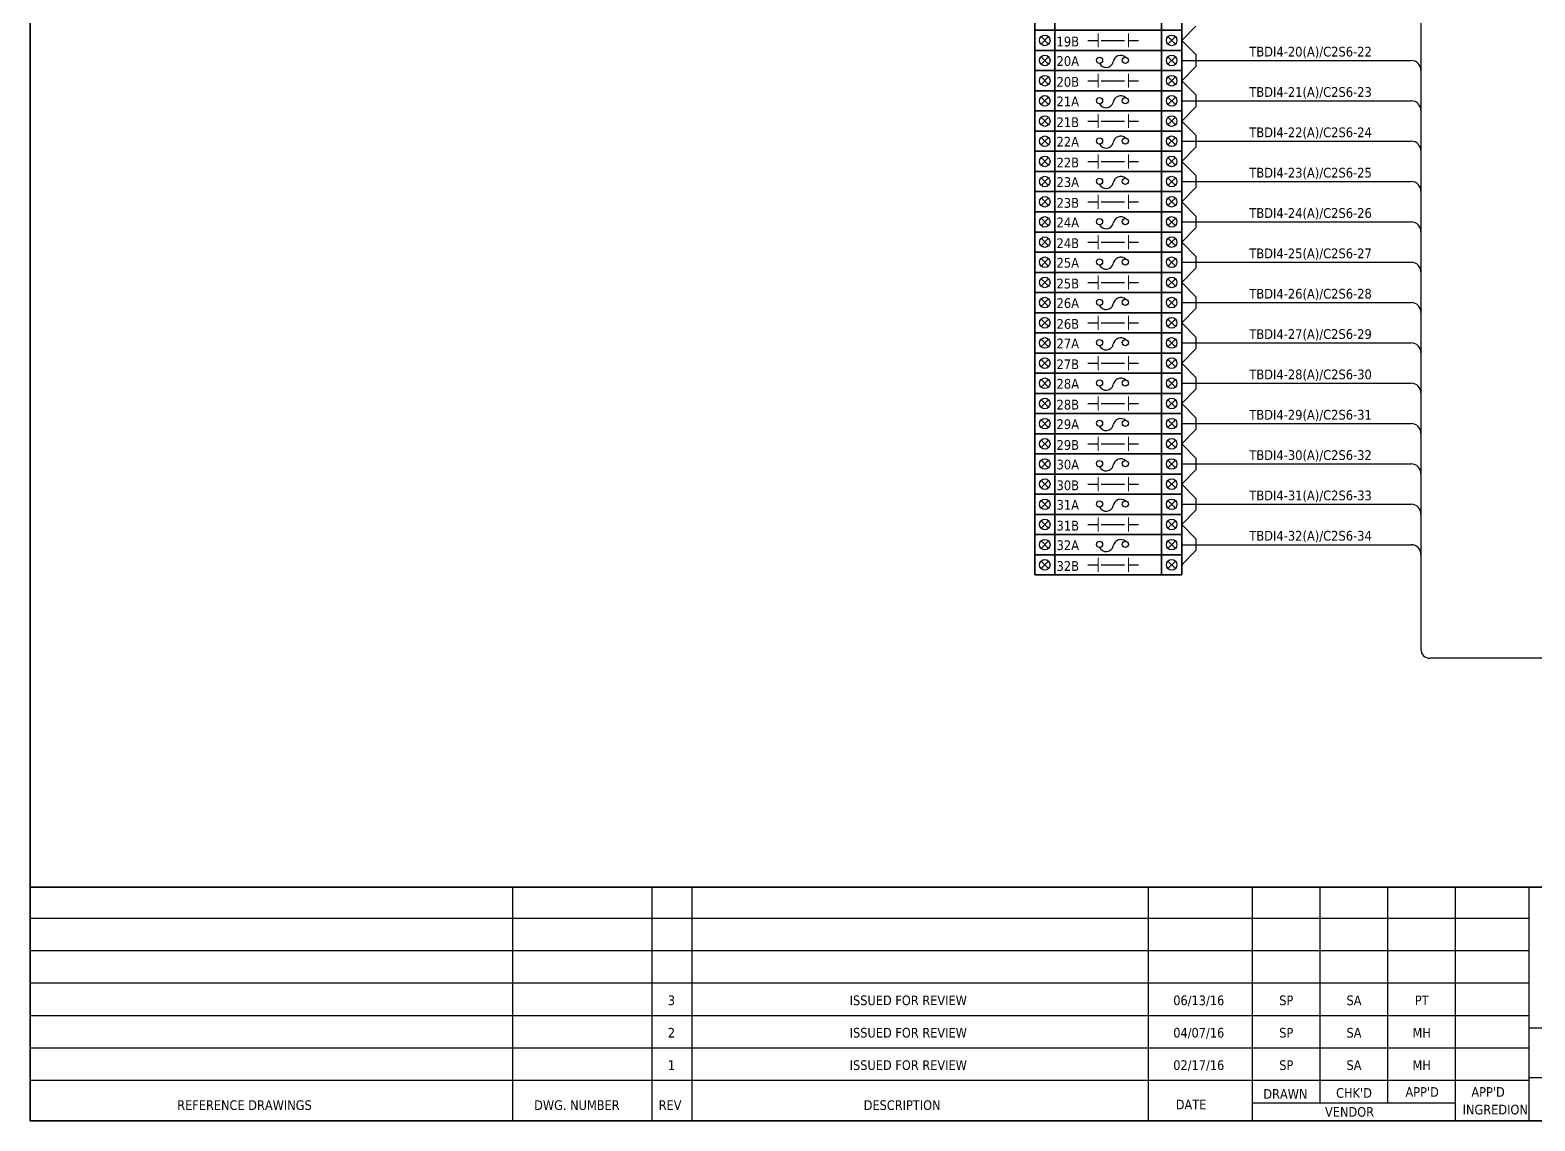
# Model space of a CAD drawing. Header units: millimetres. Extents: x 0 to 1792788, y -13 to 262234.
# Drawn here: x 1018072 to 1065208, y 92247 to 126393 of the extents above; entities that cross this region are included whole.
import ezdxf
from ezdxf.enums import TextEntityAlignment as Align

# ---------------------------------------------------------------- set-up
doc = ezdxf.new("R2010")
doc.units = ezdxf.units.MM
for name, color, linetype, lineweight in [('GT_1', 9, 'Continuous', 25), ('HELPPOINT', 7, 'Continuous', 25), ('MEMBER', 7, 'Continuous', 25), ('power', 7, 'Continuous', 25)]:
    doc.layers.add(name, color=color, linetype=linetype, lineweight=lineweight)
doc.styles.add('Tahoma', font='')
doc.styles.get('Tahoma').set_extended_font_data('Tahoma')

# ---------------------------------------------------------------- blocks, each defined once
blk = doc.blocks.new('TPA')
at = {"layer": 'GT_1', "color": 4, "ltscale": 25.4}
for p, q in [((14309938, 12749437), (14309938, 12757755)), ((14314900, 12749437), (14314900, 12757755)), ((14316319, 12749437), (14316319, 12757755)), ((14332560, 12749437), (14332560, 12757755)), ((14336263, 12749437), (14336263, 12757755)), ((14338674, 12750067), (14338674, 12757755)), ((14341086, 12750068), (14341086, 12757756)), ((14343490, 12749437), (14343490, 12757755)), ((14346116, 12749437), (14346116, 12757755)), ((14346116, 12756634), (14292753, 12756634)), ((14346116, 12755485), (14292753, 12755485)), ((14346116, 12754332), (14292753, 12754332)), ((14346116, 12753180), (14292753, 12753180)), ((14368833, 12752737), (14346116, 12752737)), ((14346116, 12752028), (14292753, 12752028)), ((14346114, 12750875), (14292753, 12750875)), ((14368833, 12750964), (14346116, 12750964)), ((14343490, 12750067), (14336263, 12750067))]:
    blk.add_line(p, q, dxfattribs=at)
at = {"layer": 'HELPPOINT', "color": 4, "lineweight": 35, "ltscale": 25.4}
for p, q in [((14292753, 12749437), (14292753, 12827491)), ((14292753, 12749437), (14292753, 12827491)), ((14405128, 12749437), (14292753, 12749437)), ((14405128, 12749437), (14292753, 12749437))]:
    blk.add_line(p, q, dxfattribs=at)
at = {"layer": 'MEMBER', "color": 4, "lineweight": 35, "ltscale": 25.4}
blk.add_line((14292753, 12757755), (14405128, 12757755), dxfattribs=at)
blk.add_line((14292753, 12757755), (14405128, 12757755), dxfattribs=at)
at = {"layer": 'MEMBER', "color": 4, "style": 'Tahoma'}
for s, height, p in [('3', 343, (14315582, 12753726)), ('ISSUED FOR REVIEW', 342.77, (14324013, 12753726)), ('06/13/16', 342.8, (14334352, 12753726)), ('SP', 342.8, (14337466, 12753726)), ('SA', 342.8, (14339877, 12753726)), ('PT', 342.8, (14342288, 12753726)), ('2', 343, (14315582, 12752574)), ('ISSUED FOR REVIEW', 342.77, (14324013, 12752574)), ('04/07/16', 342.8, (14334352, 12752574)), ('SP', 342.8, (14337466, 12752574)), ('SA', 342.8, (14339877, 12752574)), ('MH', 342.8, (14342288, 12752574)), ('1', 343, (14315582, 12751421)), ('ISSUED FOR REVIEW', 342.77, (14324013, 12751421)), ('02/17/16', 342.8, (14334352, 12751421)), ('SP', 342.8, (14337466, 12751421)), ('SA', 342.8, (14339877, 12751421)), ('MH', 342.8, (14342288, 12751421))]:
    blk.add_text(s, height=height, dxfattribs=at).set_placement(p, align=Align.MIDDLE_CENTER)
for s, height, p in [('DRAWN', 342.8, (14336649, 12750224)), ("CHK'D", 342.8, (14339241, 12750260)), ("APP'D", 342.8, (14341710, 12750294)), ("APP'D", 342.8, (14344056, 12750294)), ('REFERENCE DRAWINGS', 342.77, (14297988, 12749826)), ('DWG. NUMBER', 342.77, (14310694, 12749826)), ('REV', 342.8, (14315126, 12749826)), ('DESCRIPTION', 342.77, (14322425, 12749826)), ('DATE', 342.8, (14333532, 12749847)), ('VENDOR', 342.8, (14338846, 12749586)), ('INGREDION', 342.8, (14343744, 12749668))]:
    blk.add_text(s, height=height, dxfattribs=at).set_placement(p)

msp = doc.modelspace()

# ---------------------------------------------------------------- linework, layer by layer
at = {"color": 4, "ltscale": 25.4}
for p, q in [((1061638, 149132), (1061638, 107008)), ((1054145, 125441), (1061334, 125441)), ((1054145, 124178), (1061334, 124178)), ((1054145, 122915), (1061334, 122915)), ((1054145, 121652), (1061334, 121652)), ((1054145, 120389), (1061334, 120389)), ((1054145, 119126), (1061334, 119126)), ((1054145, 117863), (1061334, 117863)), ((1054145, 116600), (1061334, 116600)), ((1054145, 115337), (1061334, 115337)), ((1054145, 114074), (1061334, 114074)), ((1054145, 112811), (1061334, 112811)), ((1054145, 111548), (1061334, 111548)), ((1054145, 110285), (1061334, 110285)), ((1111066, 106727), (1061919, 106727))]:
    msp.add_line(p, q, dxfattribs=at)
at = {"color": 1, "ltscale": 25.4}
for p, q in [((1054145, 126072), (1054591, 126519)), ((1054145, 126072), (1054591, 125625)), ((1049972, 125558), (1049737, 125323)), ((1049737, 125558), (1049972, 125323)), ((1053712, 125558), (1053947, 125323)), ((1053947, 125558), (1053712, 125323)), ((1054591, 125625), (1054591, 125256)), ((1054145, 124809), (1054591, 125256)), ((1054145, 124809), (1054591, 124363)), ((1049972, 124295), (1049737, 124060)), ((1049737, 124295), (1049972, 124060)), ((1053712, 124295), (1053947, 124060)), ((1053947, 124295), (1053712, 124060)), ((1054145, 123546), (1054591, 123993)), ((1054591, 124363), (1054591, 123993)), ((1054145, 123546), (1054591, 123100)), ((1049972, 123032), (1049737, 122797)), ((1049737, 123032), (1049972, 122797)), ((1053712, 123032), (1053947, 122797)), ((1053947, 123032), (1053712, 122797)), ((1054591, 123100), (1054591, 122730)), ((1054145, 122283), (1054591, 122730)), ((1054145, 122283), (1054591, 121837)), ((1049972, 121769), (1049737, 121534)), ((1049737, 121769), (1049972, 121534)), ((1053712, 121769), (1053947, 121534)), ((1053947, 121769), (1053712, 121534)), ((1054591, 121837), (1054591, 121467)), ((1054145, 121020), (1054591, 121467)), ((1054145, 121020), (1054591, 120574)), ((1049972, 120506), (1049737, 120271)), ((1049737, 120506), (1049972, 120271)), ((1053712, 120506), (1053947, 120271)), ((1053947, 120506), (1053712, 120271)), ((1054145, 119757), (1054591, 120204)), ((1054591, 120574), (1054591, 120204)), ((1054145, 119757), (1054591, 119311)), ((1054591, 119311), (1054591, 118941)), ((1049972, 119243), (1049737, 119008)), ((1049737, 119243), (1049972, 119008)), ((1053712, 119243), (1053947, 119008)), ((1053947, 119243), (1053712, 119008)), ((1054145, 118494), (1054591, 118941)), ((1054145, 118494), (1054591, 118048)), ((1049972, 117980), (1049737, 117745)), ((1049737, 117980), (1049972, 117745)), ((1053712, 117980), (1053947, 117745)), ((1053947, 117980), (1053712, 117745)), ((1054591, 118048), (1054591, 117678)), ((1054145, 117231), (1054591, 117678)), ((1054145, 117231), (1054591, 116785)), ((1049972, 116717), (1049737, 116482)), ((1049737, 116717), (1049972, 116482)), ((1053712, 116717), (1053947, 116482)), ((1053947, 116717), (1053712, 116482)), ((1054591, 116785), (1054591, 116415)), ((1054145, 115968), (1054591, 116415)), ((1054145, 115968), (1054591, 115522)), ((1054591, 115522), (1054591, 115152)), ((1049972, 115454), (1049737, 115219)), ((1049737, 115454), (1049972, 115219)), ((1053712, 115454), (1053947, 115219)), ((1053947, 115454), (1053712, 115219)), ((1054145, 114705), (1054591, 115152)), ((1054145, 114705), (1054591, 114259)), ((1049972, 114191), (1049737, 113956)), ((1049737, 114191), (1049972, 113956)), ((1053712, 114191), (1053947, 113956)), ((1053947, 114191), (1053712, 113956)), ((1054591, 114259), (1054591, 113889)), ((1054145, 113442), (1054591, 113889)), ((1054145, 113442), (1054591, 112996)), ((1049972, 112928), (1049737, 112693)), ((1049737, 112928), (1049972, 112693)), ((1053712, 112928), (1053947, 112693)), ((1053947, 112928), (1053712, 112693)), ((1054591, 112996), (1054591, 112626)), ((1054145, 112179), (1054591, 112626)), ((1054145, 112179), (1054591, 111733)), ((1054591, 111733), (1054591, 111363)), ((1049972, 111665), (1049737, 111430)), ((1049737, 111665), (1049972, 111430)), ((1053712, 111665), (1053947, 111430)), ((1053947, 111665), (1053712, 111430)), ((1054145, 110916), (1054591, 111363)), ((1054145, 110916), (1054591, 110470)), ((1049972, 110402), (1049737, 110167)), ((1049737, 110402), (1049972, 110167)), ((1053712, 110402), (1053947, 110167)), ((1053947, 110402), (1053712, 110167)), ((1054591, 110470), (1054591, 110100)), ((1054145, 109653), (1054591, 110100))]:
    msp.add_line(p, q, dxfattribs=at)
at = {"color": 7, "ltscale": 25.4}
for p, q in [((1049972, 126190), (1049737, 125955)), ((1049737, 126190), (1049972, 125955)), ((1051206, 126072), (1051524, 126072)), ((1051624, 126072), (1052350, 126072)), ((1052478, 126072), (1052796, 126072)), ((1053712, 126190), (1053947, 125955)), ((1053947, 126190), (1053712, 125955)), ((1049972, 124927), (1049737, 124692)), ((1049737, 124927), (1049972, 124692)), ((1053712, 124927), (1053947, 124692)), ((1053947, 124927), (1053712, 124692)), ((1051206, 124809), (1051524, 124809)), ((1051624, 124809), (1052350, 124809)), ((1052478, 124809), (1052796, 124809)), ((1049972, 123664), (1049737, 123429)), ((1049737, 123664), (1049972, 123429)), ((1051206, 123546), (1051524, 123546)), ((1051624, 123546), (1052350, 123546)), ((1052478, 123546), (1052796, 123546)), ((1053712, 123664), (1053947, 123429)), ((1053947, 123664), (1053712, 123429)), ((1049972, 122401), (1049737, 122166)), ((1049737, 122401), (1049972, 122166)), ((1051206, 122283), (1051524, 122283)), ((1051624, 122283), (1052350, 122283)), ((1052478, 122283), (1052796, 122283)), ((1053712, 122401), (1053947, 122166)), ((1053947, 122401), (1053712, 122166)), ((1049972, 121138), (1049737, 120903)), ((1049737, 121138), (1049972, 120903)), ((1051206, 121020), (1051524, 121020)), ((1051624, 121020), (1052350, 121020)), ((1052478, 121020), (1052796, 121020)), ((1053712, 121138), (1053947, 120903)), ((1053947, 121138), (1053712, 120903)), ((1049972, 119875), (1049737, 119640)), ((1049737, 119875), (1049972, 119640)), ((1051206, 119757), (1051524, 119757)), ((1051624, 119757), (1052350, 119757)), ((1052478, 119757), (1052796, 119757)), ((1053712, 119875), (1053947, 119640)), ((1053947, 119875), (1053712, 119640)), ((1049972, 118612), (1049737, 118377)), ((1049737, 118612), (1049972, 118377)), ((1051206, 118494), (1051524, 118494)), ((1051624, 118494), (1052350, 118494)), ((1052478, 118494), (1052796, 118494)), ((1053712, 118612), (1053947, 118377)), ((1053947, 118612), (1053712, 118377)), ((1049972, 117349), (1049737, 117114)), ((1049737, 117349), (1049972, 117114)), ((1051206, 117231), (1051524, 117231)), ((1051624, 117231), (1052350, 117231)), ((1052478, 117231), (1052796, 117231)), ((1053712, 117349), (1053947, 117114)), ((1053947, 117349), (1053712, 117114)), ((1049972, 116086), (1049737, 115851)), ((1049737, 116086), (1049972, 115851)), ((1051206, 115968), (1051524, 115968)), ((1051624, 115968), (1052350, 115968)), ((1052478, 115968), (1052796, 115968)), ((1053712, 116086), (1053947, 115851)), ((1053947, 116086), (1053712, 115851)), ((1049972, 114823), (1049737, 114588)), ((1049737, 114823), (1049972, 114588)), ((1051206, 114705), (1051524, 114705)), ((1051624, 114705), (1052350, 114705)), ((1052478, 114705), (1052796, 114705)), ((1053712, 114823), (1053947, 114588)), ((1053947, 114823), (1053712, 114588)), ((1049972, 113560), (1049737, 113325)), ((1049737, 113560), (1049972, 113325)), ((1051206, 113442), (1051524, 113442)), ((1051624, 113442), (1052350, 113442)), ((1052478, 113442), (1052796, 113442)), ((1053712, 113560), (1053947, 113325)), ((1053947, 113560), (1053712, 113325)), ((1049972, 112297), (1049737, 112062)), ((1049737, 112297), (1049972, 112062)), ((1053712, 112297), (1053947, 112062)), ((1053947, 112297), (1053712, 112062)), ((1051206, 112179), (1051524, 112179)), ((1051624, 112179), (1052350, 112179)), ((1052478, 112179), (1052796, 112179)), ((1049972, 111034), (1049737, 110799)), ((1049737, 111034), (1049972, 110799)), ((1051206, 110916), (1051524, 110916)), ((1051624, 110916), (1052350, 110916)), ((1052478, 110916), (1052796, 110916)), ((1053712, 111034), (1053947, 110799)), ((1053947, 111034), (1053712, 110799)), ((1049972, 109771), (1049737, 109536)), ((1049737, 109771), (1049972, 109536)), ((1051206, 109653), (1051524, 109653)), ((1051624, 109653), (1052350, 109653)), ((1052478, 109653), (1052796, 109653)), ((1053712, 109771), (1053947, 109536)), ((1053947, 109771), (1053712, 109536))]:
    msp.add_line(p, q, dxfattribs=at)
at = {"color": 7, "lineweight": 9, "ltscale": 25.4}
for p, q in [((1051524, 125855), (1051524, 126289)), ((1052478, 125855), (1052478, 126289)), ((1051524, 124592), (1051524, 125026)), ((1052478, 124592), (1052478, 125026)), ((1051524, 123329), (1051524, 123763)), ((1052478, 123329), (1052478, 123763)), ((1051524, 122066), (1051524, 122500)), ((1052478, 122066), (1052478, 122500)), ((1051524, 120803), (1051524, 121237)), ((1052478, 120803), (1052478, 121237)), ((1051524, 119540), (1051524, 119974)), ((1052478, 119540), (1052478, 119974)), ((1051524, 118277), (1051524, 118711)), ((1052478, 118277), (1052478, 118711)), ((1051524, 117014), (1051524, 117448)), ((1052478, 117014), (1052478, 117448)), ((1051524, 115751), (1051524, 116185)), ((1052478, 115751), (1052478, 116185)), ((1051524, 114489), (1051524, 114922)), ((1052478, 114489), (1052478, 114922)), ((1051524, 113226), (1051524, 113659)), ((1052478, 113226), (1052478, 113659)), ((1051524, 111963), (1051524, 112396)), ((1052478, 111963), (1052478, 112396)), ((1051524, 110700), (1051524, 111133)), ((1052478, 110700), (1052478, 111133)), ((1051524, 109437), (1051524, 109870)), ((1052478, 109437), (1052478, 109870))]:
    msp.add_line(p, q, dxfattribs=at)
at = {"color": 1, "ltscale": 25.4}
for points in [[(1049539, 126388), (1050171, 126388), (1050171, 127019), (1049539, 127019)], [(1050171, 126388), (1053513, 126388), (1053513, 127019), (1050171, 127019)], [(1053513, 126388), (1054145, 126388), (1054145, 127019), (1053513, 127019)], [(1049539, 125125), (1050171, 125125), (1050171, 125756), (1049539, 125756)], [(1050171, 125125), (1053513, 125125), (1053513, 125756), (1050171, 125756)], [(1053513, 125125), (1054145, 125125), (1054145, 125756), (1053513, 125756)], [(1049539, 123862), (1050171, 123862), (1050171, 124493), (1049539, 124493)], [(1050171, 123862), (1053513, 123862), (1053513, 124493), (1050171, 124493)], [(1053513, 123862), (1054145, 123862), (1054145, 124493), (1053513, 124493)], [(1049539, 122599), (1050171, 122599), (1050171, 123230), (1049539, 123230)], [(1050171, 122599), (1053513, 122599), (1053513, 123230), (1050171, 123230)], [(1053513, 122599), (1054145, 122599), (1054145, 123230), (1053513, 123230)], [(1049539, 121336), (1050171, 121336), (1050171, 121967), (1049539, 121967)], [(1050171, 121336), (1053513, 121336), (1053513, 121967), (1050171, 121967)], [(1053513, 121336), (1054145, 121336), (1054145, 121967), (1053513, 121967)], [(1049539, 120073), (1050171, 120073), (1050171, 120704), (1049539, 120704)], [(1050171, 120073), (1053513, 120073), (1053513, 120704), (1050171, 120704)], [(1053513, 120073), (1054145, 120073), (1054145, 120704), (1053513, 120704)], [(1049539, 118810), (1050171, 118810), (1050171, 119441), (1049539, 119441)], [(1050171, 118810), (1053513, 118810), (1053513, 119441), (1050171, 119441)], [(1053513, 118810), (1054145, 118810), (1054145, 119441), (1053513, 119441)], [(1049539, 117547), (1050171, 117547), (1050171, 118178), (1049539, 118178)], [(1050171, 117547), (1053513, 117547), (1053513, 118178), (1050171, 118178)], [(1053513, 117547), (1054145, 117547), (1054145, 118178), (1053513, 118178)], [(1049539, 116284), (1050171, 116284), (1050171, 116915), (1049539, 116915)], [(1050171, 116284), (1053513, 116284), (1053513, 116915), (1050171, 116915)], [(1053513, 116284), (1054145, 116284), (1054145, 116915), (1053513, 116915)], [(1049539, 115021), (1050171, 115021), (1050171, 115652), (1049539, 115652)], [(1050171, 115021), (1053513, 115021), (1053513, 115652), (1050171, 115652)], [(1053513, 115021), (1054145, 115021), (1054145, 115652), (1053513, 115652)], [(1049539, 113758), (1050171, 113758), (1050171, 114389), (1049539, 114389)], [(1050171, 113758), (1053513, 113758), (1053513, 114389), (1050171, 114389)], [(1053513, 113758), (1054145, 113758), (1054145, 114389), (1053513, 114389)], [(1049539, 112495), (1050171, 112495), (1050171, 113127), (1049539, 113127)], [(1050171, 112495), (1053513, 112495), (1053513, 113127), (1050171, 113127)], [(1053513, 112495), (1054145, 112495), (1054145, 113127), (1053513, 113127)], [(1049539, 111232), (1050171, 111232), (1050171, 111864), (1049539, 111864)], [(1050171, 111232), (1053513, 111232), (1053513, 111864), (1050171, 111864)], [(1053513, 111232), (1054145, 111232), (1054145, 111864), (1053513, 111864)], [(1049539, 109969), (1050171, 109969), (1050171, 110601), (1049539, 110601)], [(1050171, 109969), (1053513, 109969), (1053513, 110601), (1050171, 110601)], [(1053513, 109969), (1054145, 109969), (1054145, 110601), (1053513, 110601)]]:
    msp.add_lwpolyline(points, close=True, dxfattribs=at)
at = {"color": 7, "lineweight": 30, "ltscale": 25.4}
for points in [[(1049539, 127019), (1054145, 127019), (1054145, 125756), (1049539, 125756), (1049539, 127019)], [(1049539, 125756), (1054145, 125756), (1054145, 124493), (1049539, 124493), (1049539, 125756)], [(1049539, 124493), (1054145, 124493), (1054145, 123230), (1049539, 123230), (1049539, 124493)], [(1049539, 123230), (1054145, 123230), (1054145, 121967), (1049539, 121967), (1049539, 123230)], [(1049539, 121967), (1054145, 121967), (1054145, 120704), (1049539, 120704), (1049539, 121967)], [(1049539, 120704), (1054145, 120704), (1054145, 119441), (1049539, 119441), (1049539, 120704)], [(1049539, 119441), (1054145, 119441), (1054145, 118178), (1049539, 118178), (1049539, 119441)], [(1049539, 118178), (1054145, 118178), (1054145, 116915), (1049539, 116915), (1049539, 118178)], [(1049539, 116915), (1054145, 116915), (1054145, 115652), (1049539, 115652), (1049539, 116915)], [(1049539, 115652), (1054145, 115652), (1054145, 114389), (1049539, 114389), (1049539, 115652)], [(1049539, 114389), (1054145, 114389), (1054145, 113127), (1049539, 113127), (1049539, 114389)], [(1049539, 113127), (1054145, 113127), (1054145, 111864), (1049539, 111864), (1049539, 113127)], [(1049539, 111864), (1054145, 111864), (1054145, 110601), (1049539, 110601), (1049539, 111864)], [(1049539, 110601), (1054145, 110601), (1054145, 109338), (1049539, 109338), (1049539, 110601)]]:
    msp.add_lwpolyline(points, dxfattribs=at)
at = {"color": 7, "ltscale": 25.4}
for points in [[(1049539, 125756), (1050171, 125756), (1050171, 126388), (1049539, 126388)], [(1050171, 125756), (1053513, 125756), (1053513, 126388), (1050171, 126388)], [(1053513, 125756), (1054145, 125756), (1054145, 126388), (1053513, 126388)], [(1049539, 124493), (1050171, 124493), (1050171, 125125), (1049539, 125125)], [(1050171, 124493), (1053513, 124493), (1053513, 125125), (1050171, 125125)], [(1053513, 124493), (1054145, 124493), (1054145, 125125), (1053513, 125125)], [(1049539, 123230), (1050171, 123230), (1050171, 123862), (1049539, 123862)], [(1050171, 123230), (1053513, 123230), (1053513, 123862), (1050171, 123862)], [(1053513, 123230), (1054145, 123230), (1054145, 123862), (1053513, 123862)], [(1049539, 121967), (1050171, 121967), (1050171, 122599), (1049539, 122599)], [(1050171, 121967), (1053513, 121967), (1053513, 122599), (1050171, 122599)], [(1053513, 121967), (1054145, 121967), (1054145, 122599), (1053513, 122599)], [(1049539, 120704), (1050171, 120704), (1050171, 121336), (1049539, 121336)], [(1050171, 120704), (1053513, 120704), (1053513, 121336), (1050171, 121336)], [(1053513, 120704), (1054145, 120704), (1054145, 121336), (1053513, 121336)], [(1049539, 119441), (1050171, 119441), (1050171, 120073), (1049539, 120073)], [(1050171, 119441), (1053513, 119441), (1053513, 120073), (1050171, 120073)], [(1053513, 119441), (1054145, 119441), (1054145, 120073), (1053513, 120073)], [(1049539, 118178), (1050171, 118178), (1050171, 118810), (1049539, 118810)], [(1050171, 118178), (1053513, 118178), (1053513, 118810), (1050171, 118810)], [(1053513, 118178), (1054145, 118178), (1054145, 118810), (1053513, 118810)], [(1049539, 116915), (1050171, 116915), (1050171, 117547), (1049539, 117547)], [(1050171, 116915), (1053513, 116915), (1053513, 117547), (1050171, 117547)], [(1053513, 116915), (1054145, 116915), (1054145, 117547), (1053513, 117547)], [(1049539, 115652), (1050171, 115652), (1050171, 116284), (1049539, 116284)], [(1050171, 115652), (1053513, 115652), (1053513, 116284), (1050171, 116284)], [(1053513, 115652), (1054145, 115652), (1054145, 116284), (1053513, 116284)], [(1049539, 114389), (1050171, 114389), (1050171, 115021), (1049539, 115021)], [(1050171, 114389), (1053513, 114389), (1053513, 115021), (1050171, 115021)], [(1053513, 114389), (1054145, 114389), (1054145, 115021), (1053513, 115021)], [(1049539, 113127), (1050171, 113127), (1050171, 113758), (1049539, 113758)], [(1050171, 113127), (1053513, 113127), (1053513, 113758), (1050171, 113758)], [(1053513, 113127), (1054145, 113127), (1054145, 113758), (1053513, 113758)], [(1049539, 111864), (1050171, 111864), (1050171, 112495), (1049539, 112495)], [(1050171, 111864), (1053513, 111864), (1053513, 112495), (1050171, 112495)], [(1053513, 111864), (1054145, 111864), (1054145, 112495), (1053513, 112495)], [(1049539, 110601), (1050171, 110601), (1050171, 111232), (1049539, 111232)], [(1050171, 110601), (1053513, 110601), (1053513, 111232), (1050171, 111232)], [(1053513, 110601), (1054145, 110601), (1054145, 111232), (1053513, 111232)], [(1049539, 109338), (1050171, 109338), (1050171, 109969), (1049539, 109969)], [(1050171, 109338), (1053513, 109338), (1053513, 109969), (1050171, 109969)], [(1053513, 109338), (1054145, 109338), (1054145, 109969), (1053513, 109969)]]:
    msp.add_lwpolyline(points, close=True, dxfattribs=at)
for centre in [(1049855, 126072), (1053829, 126072), (1049855, 124809), (1053829, 124809), (1049855, 123546), (1053829, 123546), (1049855, 122283), (1053829, 122283), (1049855, 121020), (1053829, 121020), (1049855, 119757), (1053829, 119757), (1049855, 118494), (1053829, 118494), (1049855, 117231), (1053829, 117231), (1049855, 115968), (1053829, 115968), (1049855, 114705), (1053829, 114705), (1049855, 113442), (1053829, 113442), (1049855, 112179), (1053829, 112179), (1049855, 110916), (1053829, 110916), (1049855, 109653), (1053829, 109653)]:
    msp.add_circle(centre, 166, dxfattribs=at)
at = {"color": 1, "ltscale": 25.4}
for centre in [(1049855, 125441), (1053829, 125441), (1049855, 124178), (1053829, 124178), (1049855, 122915), (1053829, 122915), (1049855, 121652), (1053829, 121652), (1049855, 120389), (1053829, 120389), (1049855, 119126), (1053829, 119126), (1049855, 117863), (1053829, 117863), (1049855, 116600), (1053829, 116600), (1049855, 115337), (1053829, 115337), (1049855, 114074), (1053829, 114074), (1049855, 112811), (1053829, 112811), (1049855, 111548), (1053829, 111548), (1049855, 110285), (1053829, 110285)]:
    msp.add_circle(centre, 166, dxfattribs=at)
at = {"color": 4, "ltscale": 25.4}
for centre, radius, start, end in [((1061334, 125136), 305, 0, 90), ((1061334, 123873), 305, 0, 90), ((1061334, 122610), 305, 0, 90), ((1061334, 121347), 305, 0, 90), ((1061334, 120084), 305, 0, 90), ((1061334, 118821), 305, 0, 90), ((1061334, 117558), 305, 0, 90), ((1061334, 116295), 305, 0, 90), ((1061334, 115032), 305, 0, 90), ((1061334, 113769), 305, 0, 90), ((1061334, 112506), 305, 0, 90), ((1061334, 111243), 305, 0, 90), ((1061334, 109980), 305, 0, 90), ((1061919, 107008), 281, 180.0002, 270), ((1061919, 107008), 281, 180, 270)]:
    msp.add_arc(centre, radius, start, end, dxfattribs=at)
at = {"layer": 'power', "color": 1, "ltscale": 25.4}
for centre in [(1051570, 125450), (1052380, 125450), (1051570, 124187), (1052380, 124187), (1051570, 122924), (1052380, 122924), (1051570, 121661), (1052380, 121661), (1051570, 120398), (1052380, 120398), (1051570, 119135), (1052380, 119135), (1051570, 117872), (1052380, 117872), (1051570, 116610), (1052380, 116610), (1051570, 115347), (1052380, 115347), (1051570, 114084), (1052380, 114084), (1051570, 112821), (1052380, 112821), (1051570, 111558), (1052380, 111558), (1051570, 110295), (1052380, 110295)]:
    msp.add_circle(centre, 96.7, dxfattribs=at)
for centre, radius, start, end in [((1051777, 125455), 230, 206.1634, 346.0383), ((1052232, 125364), 235, 51.1309, 171.3254), ((1051777, 124192), 230, 206.1634, 346.0383), ((1052232, 124101), 235, 51.1309, 171.3254), ((1052232, 122838), 235, 51.1309, 171.3254), ((1051777, 122929), 230, 206.1634, 346.0383), ((1051777, 121666), 230, 206.1634, 346.0383), ((1052232, 121575), 235, 51.1309, 171.3254), ((1051777, 120403), 230, 206.1634, 346.0383), ((1052232, 120312), 235, 51.1309, 171.3254), ((1052232, 119049), 235, 51.1309, 171.3254), ((1051777, 119140), 230, 206.1634, 346.0383), ((1052232, 117786), 235, 51.1309, 171.3254), ((1051777, 117877), 230, 206.1634, 346.0383), ((1051777, 116614), 230, 206.1634, 346.0383), ((1052232, 116523), 235, 51.1309, 171.3254), ((1052232, 115260), 235, 51.1309, 171.3254), ((1051777, 115351), 230, 206.1634, 346.0383), ((1052232, 113997), 235, 51.1309, 171.3254), ((1051777, 114089), 230, 206.1634, 346.0383), ((1051777, 112826), 230, 206.1634, 346.0383), ((1052232, 112735), 235, 51.1309, 171.3254), ((1051777, 111563), 230, 206.1634, 346.0383), ((1052232, 111472), 235, 51.1309, 171.3254), ((1052232, 110209), 235, 51.1309, 171.3254), ((1051777, 110300), 230, 206.1634, 346.0383)]:
    msp.add_arc(centre, radius, start, end, dxfattribs=at)

# ---------------------------------------------------------------- block references
at = {"xscale": 0.8800000000046566, "yscale": 0.8800000000046566, "zscale": 0.8800000000046566}
msp.add_blockref('TPA', (-11559551, -11127258), dxfattribs=at)

# ---------------------------------------------------------------- texts
at = {"color": 4, "style": 'Tahoma'}
for s, p in [('TBDI4-20(A)/C2S6-22', (1056262, 125567)), ('TBDI4-21(A)/C2S6-23', (1056262, 124304)), ('TBDI4-22(A)/C2S6-24', (1056262, 123041)), ('TBDI4-23(A)/C2S6-25', (1056262, 121778)), ('TBDI4-24(A)/C2S6-26', (1056262, 120515)), ('TBDI4-25(A)/C2S6-27', (1056262, 119252)), ('TBDI4-26(A)/C2S6-28', (1056262, 117989)), ('TBDI4-27(A)/C2S6-29', (1056262, 116726)), ('TBDI4-28(A)/C2S6-30', (1056262, 115463)), ('TBDI4-29(A)/C2S6-31', (1056262, 114200)), ('TBDI4-30(A)/C2S6-32', (1056262, 112937)), ('TBDI4-31(A)/C2S6-33', (1056262, 111674)), ('TBDI4-32(A)/C2S6-34', (1056262, 110412))]:
    msp.add_text(s, height=304.8, dxfattribs=at).set_placement(p)
at = {"layer": 'power', "color": 7, "style": 'Tahoma'}
for s, p in [('19B', (1050576, 126036)), ('20A', (1050576, 125425)), ('20B', (1050576, 124773)), ('21A', (1050576, 124162)), ('21B', (1050576, 123510)), ('22A', (1050576, 122899)), ('22B', (1050576, 122247)), ('23A', (1050576, 121636)), ('23B', (1050576, 120984)), ('24A', (1050576, 120373)), ('24B', (1050576, 119721)), ('25A', (1050576, 119110)), ('25B', (1050576, 118458)), ('26A', (1050576, 117847)), ('26B', (1050576, 117195)), ('27A', (1050576, 116584)), ('27B', (1050576, 115932)), ('28A', (1050576, 115321)), ('28B', (1050576, 114669)), ('29A', (1050576, 114058)), ('29B', (1050576, 113406)), ('30A', (1050576, 112795)), ('30B', (1050576, 112143)), ('31A', (1050576, 111532)), ('31B', (1050576, 110880)), ('32A', (1050576, 110269)), ('32B', (1050576, 109617))]:
    msp.add_text(s, height=305.3, dxfattribs=at).set_placement(p, align=Align.MIDDLE_CENTER)

doc.saveas('drawing.dxf')
